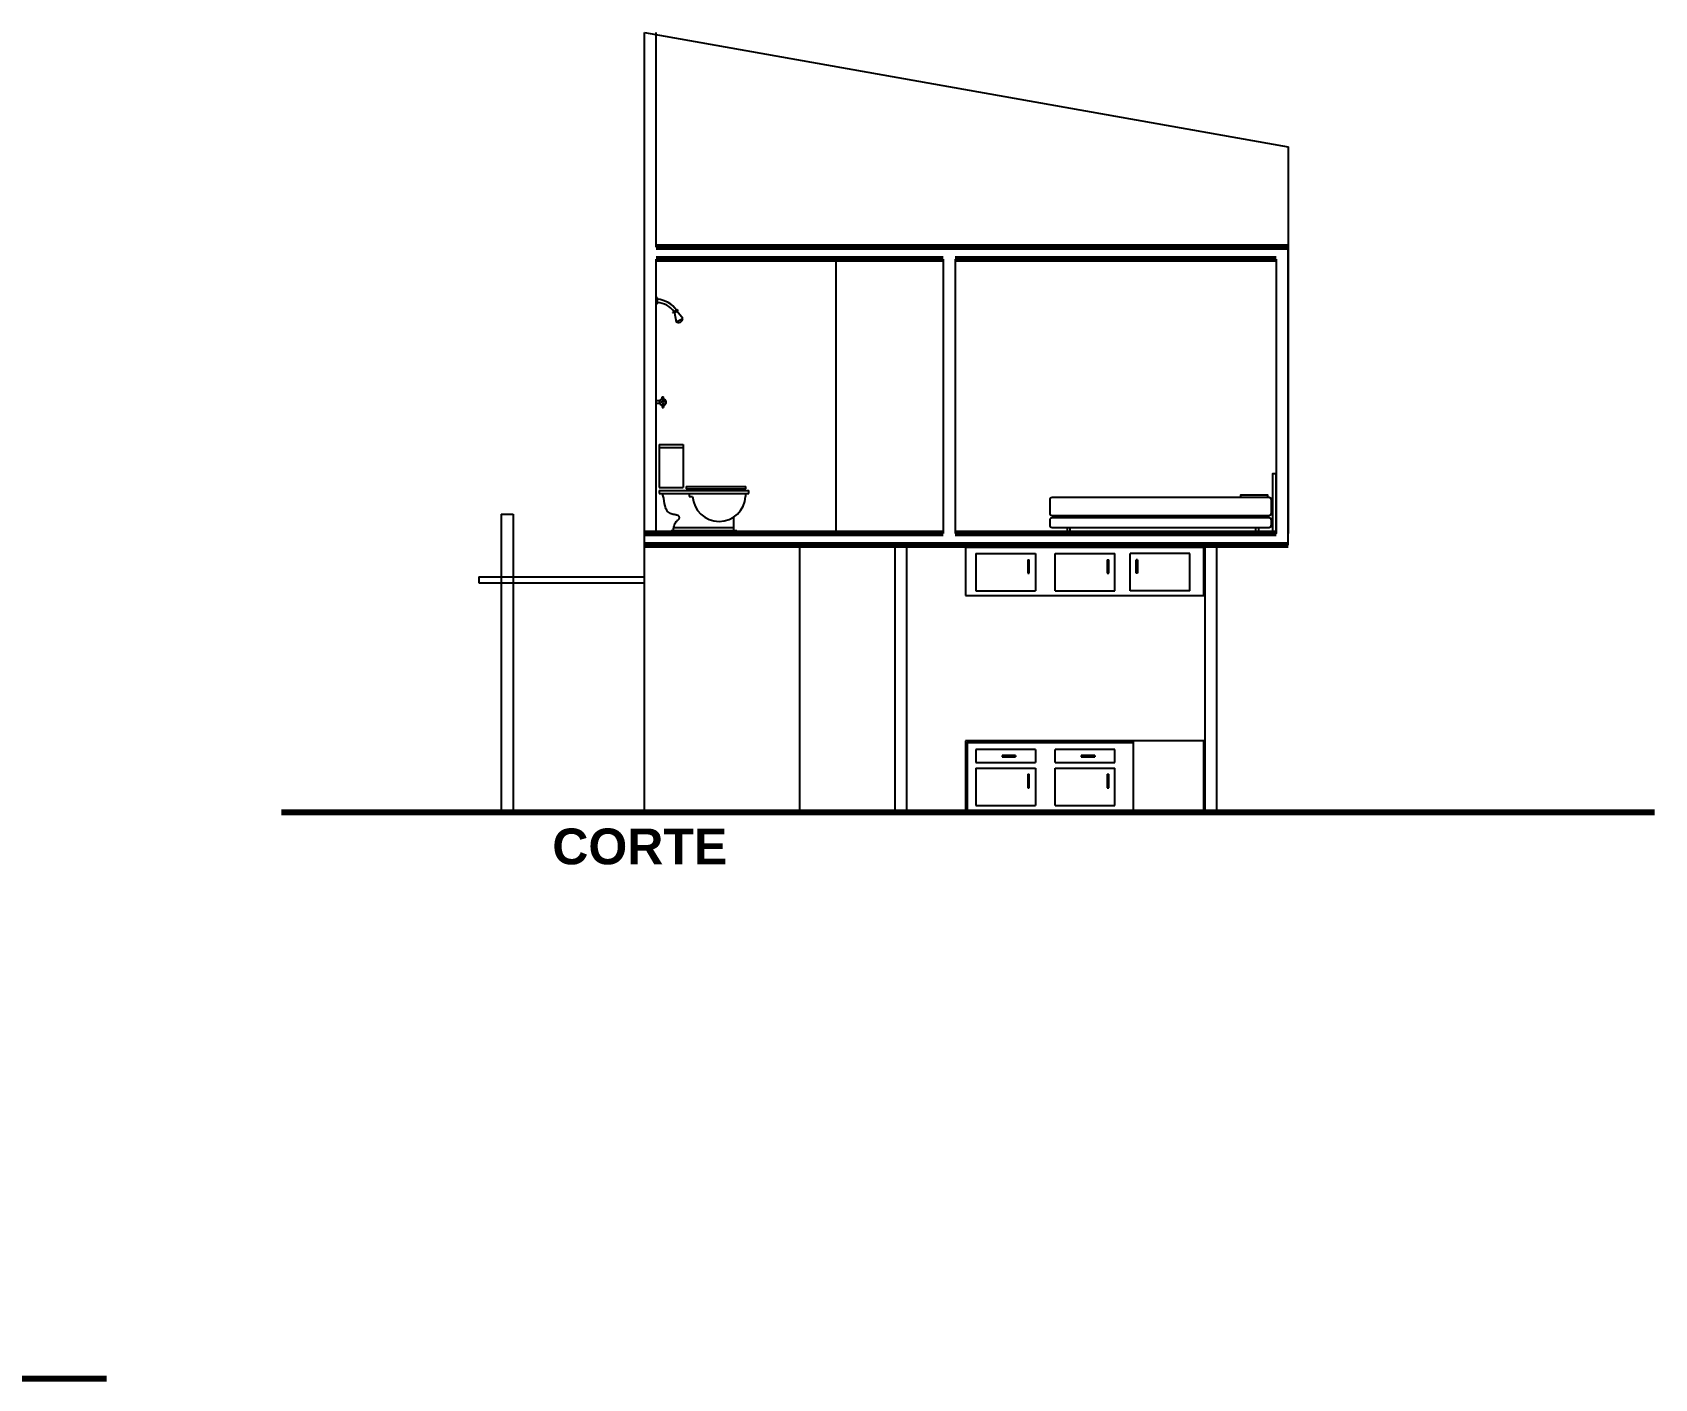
# Model space of a CAD drawing. Header units: millimetres. Extents: x -240.9 to -200.4, y 677.3 to 707.5.
# Drawn here: x -214.04 to -200.43, y 678.29 to 689.57 of the extents above; entities that cross this region are included whole.
import ezdxf

# ---------------------------------------------------------------- set-up
doc = ezdxf.new("R2010")
doc.units = ezdxf.units.MM
doc.header["$LTSCALE"] = 0.25
doc.layers.add('linea de tierra', color=7, linetype='Continuous', lineweight=80)
for name, color, linetype in [('muebles', 128, 'Continuous'), ('muebles sanitarios', 127, 'Continuous'), ('muro 2', 142, 'Continuous'), ('piso 1', 30, 'Continuous'), ('piso 2', 142, 'Continuous'), ('texto', 242, 'Continuous')]:
    doc.layers.add(name, color=color, linetype=linetype)
doc.styles.add('fachada', font='swissbo.ttf')

# ---------------------------------------------------------------- blocks, each defined once
blk = doc.blocks.new('Wc01-a')
at = {"color": 0, "linetype": 'ByBlock'}
for p, q in [((0.025, 0.745), (0.025, 0.385)), ((0.025, 0.745), (0.225, 0.745)), ((0.025, 0.72), (0.225, 0.72)), ((0.225, 0.745), (0.225, 0.385)), ((0.025, 0.385), (0.225, 0.385)), ((0.025, 0.36), (0.775, 0.36)), ((0.025, 0.36), (0.025, 0.335)), ((0.025, 0.335), (0.775, 0.335)), ((0.25, 0.393), (0.75, 0.393)), ((0.25, 0.393), (0.25, 0.373)), ((0.25, 0.373), (0.75, 0.373)), ((0.275, 0.335), (0.275, 0.31)), ((0.275, 0.31), (0.305, 0.31)), ((0.75, 0.373), (0.75, 0.393)), ((0.75, 0.31), (0.75, 0.335)), ((0.775, 0.335), (0.775, 0.36)), ((0.65, 0.025), (0.65, 0.137)), ((0.125, 0.025), (0.675, 0.025)), ((0.125, 0.025), (0.125, 0)), ((0.125, 0), (0.675, 0)), ((0.147, 0.05), (0.65, 0.05)), ((0.675, 0), (0.675, 0.025))]:
    blk.add_line(p, q, dxfattribs=at)
blk.add_lwpolyline([(0.142, 0.025), (0.147, 0.053), (0.151, 0.067), (0.155, 0.078), (0.159, 0.086), (0.163, 0.093), (0.167, 0.099), (0.171, 0.103), (0.175, 0.106), (0.178, 0.109), (0.182, 0.112), (0.184, 0.114), (0.187, 0.116), (0.189, 0.118), (0.19, 0.12), (0.192, 0.122), (0.193, 0.124), (0.194, 0.127), (0.194, 0.129), (0.194, 0.132), (0.194, 0.135), (0.193, 0.138), (0.192, 0.14), (0.19, 0.143), (0.188, 0.145), (0.185, 0.147), (0.182, 0.149), (0.178, 0.151), (0.174, 0.152), (0.169, 0.153), (0.163, 0.155), (0.157, 0.156), (0.15, 0.158), (0.142, 0.159), (0.134, 0.161), (0.126, 0.164), (0.118, 0.167), (0.11, 0.172), (0.102, 0.177), (0.095, 0.184), (0.088, 0.193), (0.083, 0.204), (0.078, 0.217), (0.074, 0.232), (0.07, 0.249), (0.066, 0.27), (0.062, 0.294), (0.056, 0.321), (0.054, 0.335)], dxfattribs=at)
blk.add_arc((0.527, 0.323), 0.223, 183.451, 356.549, dxfattribs=at)
blk = doc.blocks.new('CAMAA2')
for p, q in [((0.07, 0.15), (0.07, 0.13)), ((1.87, 0.15), (1.87, 0.13)), ((0.04, 0.11), (0.04, 0.07)), ((0.15, 0), (0.17, 0))]:
    blk.add_line(p, q)
for points in [[(0, 0.5), (0.03, 0.5), (0.03, 0), (0, 0)], [(1.73, 0.05), (1.73, 0), (1.75, 0), (1.75, 0.05)]]:
    blk.add_lwpolyline(points, close=True)
for points in [[(0.06, 0.15, -0.414214), (0.04, 0.17), (0.04, 0.28, -0.414214), (0.06, 0.3), (1.88, 0.3, -0.414214), (1.9, 0.28), (1.9, 0.17, -0.414214), (1.88, 0.15)], [(1.88, 0.05), (0.06, 0.05, -0.414214), (0.04, 0.07), (0.04, 0.11, -0.414214), (0.06, 0.13), (1.88, 0.13, -0.414214), (1.9, 0.11), (1.9, 0.07, -0.414214)]]:
    blk.add_lwpolyline(points, format="xyb", close=True)
for points in [[(0.07, 0.3), (0.07, 0.32), (0.3, 0.32), (0.3, 0.3)], [(0.15, 0.05), (0.15, 0), (0.17, 0), (0.17, 0.05)]]:
    blk.add_lwpolyline(points)
blk = doc.blocks.new('Reg02-a')
at = {"color": 0, "linetype": 'ByBlock'}
for p, q in [((0.01, 1.975), (0, 1.975)), ((0.01, 1.925), (0, 1.925)), ((0.01, 1.925), (0.01, 1.975)), ((0.18, 1.874), (0.139, 1.855)), ((0.184, 1.864), (0.143, 1.846)), ((0.152, 1.85), (0.167, 1.774)), ((0.167, 1.774), (0.223, 1.8)), ((0.223, 1.8), (0.175, 1.86)), ((0.031, 1.11), (0, 1.11)), ((0.031, 1.09), (0, 1.09)), ((0.05, 1.145), (0.06, 1.145)), ((0.05, 1.126), (0.05, 1.145)), ((0.06, 1.126), (0.06, 1.145)), ((0.05, 1.074), (0.05, 1.055)), ((0.05, 1.055), (0.06, 1.055)), ((0.06, 1.074), (0.06, 1.055))]:
    blk.add_line(p, q, dxfattribs=at)
for radius in [0.026, 0.01]:
    blk.add_circle((0.055, 1.1), radius, dxfattribs=at)
for centre, radius, start, end in [((-0.006, 1.749), 0.214, 34.3892, 85.8242), ((-0.003, 1.75), 0.186, 35.9633, 86.0912), ((-0.075, 1.745), 0.241, 24.6769, 27.0593), ((0.186, 1.806), 0.0375, 238.2247, 351.129), ((-0.075, 1.745), 0.286, 24.6769, 26.6837)]:
    blk.add_arc(centre, radius, start, end, dxfattribs=at)

msp = doc.modelspace()

# ---------------------------------------------------------------- linework, layer by layer
at = {"color": 0, "linetype": 'ByBlock'}
for p, q in [((-206.126, 685.204), (-205.626, 685.204)), ((-205.689, 685.153), (-205.689, 685.04)), ((-205.689, 685.153), (-205.677, 685.153)), ((-205.677, 685.04), (-205.677, 685.153)), ((-205.626, 685.204), (-205.626, 684.891)), ((-205.46, 684.891), (-205.46, 685.204)), ((-205.46, 685.204), (-204.96, 685.204)), ((-205.023, 685.153), (-205.011, 685.153)), ((-205.023, 685.153), (-205.023, 685.04)), ((-205.011, 685.04), (-205.011, 685.153)), ((-204.96, 684.891), (-204.96, 685.204)), ((-204.832, 684.891), (-204.832, 685.204)), ((-204.332, 685.204), (-204.832, 685.204)), ((-204.769, 685.153), (-204.781, 685.153)), ((-204.781, 685.04), (-204.781, 685.153)), ((-204.769, 685.153), (-204.769, 685.04)), ((-204.332, 684.891), (-204.332, 685.204)), ((-205.689, 685.04), (-205.677, 685.04)), ((-205.023, 685.04), (-205.011, 685.04)), ((-204.769, 685.04), (-204.781, 685.04)), ((-205.46, 684.891), (-204.96, 684.891)), ((-204.332, 684.891), (-204.832, 684.891)), ((-205.626, 683.563), (-206.126, 683.563)), ((-206.126, 683.563), (-206.126, 683.452)), ((-206.126, 683.452), (-205.626, 683.452)), ((-205.793, 683.512), (-205.906, 683.512)), ((-205.906, 683.512), (-205.906, 683.5)), ((-205.906, 683.5), (-205.793, 683.5)), ((-205.793, 683.512), (-205.793, 683.5)), ((-205.626, 683.563), (-205.626, 683.452)), ((-204.96, 683.563), (-205.46, 683.563)), ((-205.46, 683.452), (-205.46, 683.563)), ((-205.46, 683.452), (-204.96, 683.452)), ((-205.128, 683.512), (-205.241, 683.512)), ((-205.241, 683.512), (-205.241, 683.5)), ((-205.241, 683.5), (-205.128, 683.5)), ((-205.128, 683.512), (-205.128, 683.5)), ((-204.96, 683.452), (-204.96, 683.563)), ((-206.126, 683.404), (-205.626, 683.404)), ((-206.126, 683.404), (-206.126, 683.092)), ((-205.689, 683.354), (-205.677, 683.354)), ((-205.689, 683.354), (-205.689, 683.241)), ((-205.677, 683.241), (-205.677, 683.354)), ((-205.626, 683.404), (-205.626, 683.092)), ((-205.46, 683.404), (-204.96, 683.404)), ((-205.46, 683.092), (-205.46, 683.404)), ((-205.023, 683.354), (-205.023, 683.241)), ((-205.023, 683.354), (-205.011, 683.354)), ((-205.011, 683.241), (-205.011, 683.354)), ((-204.96, 683.092), (-204.96, 683.404)), ((-205.689, 683.241), (-205.677, 683.241)), ((-205.023, 683.241), (-205.011, 683.241)), ((-206.126, 683.092), (-205.626, 683.092)), ((-205.46, 683.092), (-204.96, 683.092))]:
    msp.add_line(p, q, dxfattribs=at)
msp.add_lwpolyline([(-206.213, 683.634), (-206.213, 683.034), (-204.213, 683.034), (-204.213, 683.634)], close=True, dxfattribs=at)
msp.add_lwpolyline([(-204.806, 683.618), (-206.197, 683.618), (-206.197, 683.05), (-204.806, 683.05)], dxfattribs=at)
at = {"layer": 'linea de tierra', "ltscale": 0.25}
for p, q in [((-203.506, 687.774), (-208.806, 687.774)), ((-206.4, 687.674), (-208.806, 687.674)), ((-203.606, 687.674), (-206.3, 687.674)), ((-206.4, 685.374), (-208.906, 685.374)), ((-203.606, 685.374), (-206.3, 685.374)), ((-203.506, 685.274), (-208.906, 685.274)), ((-200.432, 683.034), (-211.949, 683.034)), ((-224.882, 678.287), (-213.417, 678.287))]:
    msp.add_line(p, q, dxfattribs=at)
at = {"layer": 'muebles', "ltscale": 0.25}
msp.add_line((-206.213, 685.254), (-206.213, 684.854), dxfattribs=at)
at = {"layer": 'muebles', "color": 0, "linetype": 'ByBlock'}
for p, q in [((-206.126, 685.204), (-206.126, 684.891)), ((-206.126, 684.891), (-205.626, 684.891))]:
    msp.add_line(p, q, dxfattribs=at)
at = {"layer": 'muebles', "ltscale": 0.25}
for points in [[(-206.213, 684.854), (-204.213, 684.854), (-204.213, 685.254), (-206.213, 685.254)], [(-204.206, 683.634), (-204.806, 683.634), (-204.806, 683.034), (-204.206, 683.034), (-204.206, 683.634)]]:
    msp.add_lwpolyline(points, dxfattribs=at)
at = {"layer": 'muro 2', "ltscale": 0.25}
for p, q in [((-208.906, 683.034), (-208.906, 689.574)), ((-208.906, 689.574), (-203.506, 688.614)), ((-208.806, 687.774), (-208.806, 689.574)), ((-203.506, 688.614), (-203.506, 687.774)), ((-208.806, 685.374), (-208.806, 687.674)), ((-207.3, 687.674), (-207.3, 685.374)), ((-206.4, 687.674), (-206.4, 685.374)), ((-206.3, 687.674), (-206.3, 685.374)), ((-203.606, 687.674), (-203.606, 685.374)), ((-203.506, 685.274), (-203.506, 687.774)), ((-203.506, 687.774), (-203.506, 685.374)), ((-210.106, 685.535), (-210.106, 683.034)), ((-210.106, 685.535), (-210.006, 685.535)), ((-210.006, 685.535), (-210.006, 683.034))]:
    msp.add_line(p, q, dxfattribs=at)
at = {"layer": 'piso 1', "ltscale": 0.25}
for p, q in [((-210.295, 685.01), (-208.906, 685.01)), ((-210.295, 685.01), (-210.295, 684.96)), ((-210.295, 684.96), (-208.906, 684.96))]:
    msp.add_line(p, q, dxfattribs=at)
at = {"layer": 'piso 2', "ltscale": 0.25}
for p, q in [((-207.606, 685.274), (-207.606, 683.034)), ((-206.806, 685.274), (-206.806, 683.034)), ((-206.706, 685.274), (-206.706, 683.034)), ((-204.206, 685.274), (-204.206, 683.034)), ((-204.106, 685.274), (-204.106, 683.034))]:
    msp.add_line(p, q, dxfattribs=at)

# ---------------------------------------------------------------- block references
at = {"layer": 'muebles', "ltscale": 0.25, "xscale": -1}
msp.add_blockref('CAMAA2', (-203.606, 685.374), dxfattribs=at)
at = {"layer": 'muebles sanitarios', "ltscale": 0.25}
for name in ['Reg02-a', 'Wc01-a']:
    msp.add_blockref(name, (-208.806, 685.374), dxfattribs=at)

# ---------------------------------------------------------------- texts
at = {"layer": 'texto', "color": 0, "ltscale": 0.25, "style": 'fachada'}
msp.add_text('CORTE', height=0.3, dxfattribs=at).set_placement((-209.678, 682.599))

doc.saveas('drawing.dxf')
